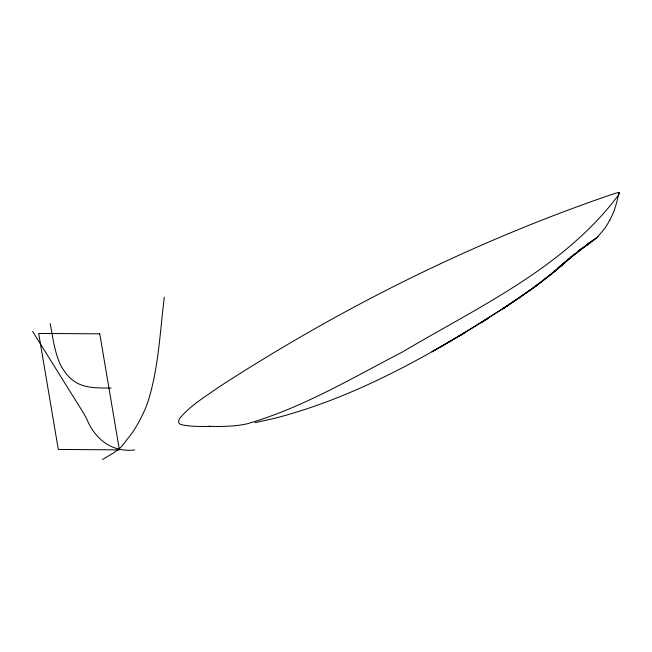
<?xml version="1.0" encoding="UTF-8"?>
<svg xmlns="http://www.w3.org/2000/svg" width="652" height="652" viewBox="0 0 652 652"><rect width="100%" height="100%" fill="white"/><g stroke="black" fill="none" stroke-linecap="round" stroke-linejoin="round"><path stroke-width="0.98" d="M164.296 297.125C159.903 332.487 158.648 368.82 147.539 402.952A89.837 49.593 -89.6 0 1 144.597 410.467L139.593 420.621A189.439 104.581 -89.6 0 1 132.674 432.203L122.136 445.911A82.07 45.306 -89.6 0 1 119.039 448.845L113.342 453.067L102.494 459.489M618.838 192.511L617.949 192.642A7.954 2.021 -9.6 0 0 616.466 193.025A24.76 6.284 -9.6 0 0 614.314 193.66L613.882 193.791A60.147 15.265 -9.6 0 0 612.627 194.19C473.825 241.55 341.77 307.32 218.795 387.101C205.486 396.571 190.938 405.112 180.262 417.704C178.371 419.57 177.588 423.653 180.791 424.509C192.495 427.345 204.801 426.098 216.741 426.489C226.977 426.367 237.328 426.106 247.344 423.743C302.283 407.916 351.99 378.127 402.431 351.998C478.739 306.652 564.958 267.467 619.082 194.231A60.147 15.265 -9.6 0 0 619.245 193.823L619.286 193.693A24.76 6.284 -9.6 0 0 619.408 193.041A7.954 2.021 -9.6 0 0 619.27 192.65L618.838 192.511L618.365 195.021M609.75 220.205L612.766 214.084A54.149 29.886 -89.6 0 0 614.534 209.561L616.58 202.805A80.449 44.409 -89.6 0 0 618.129 196.179M591.731 241.077L594.583 239.308A60.253 33.26 -89.6 0 0 597.444 237.157L604.942 228.135A113.432 62.616 -89.6 0 0 609.742 220.205M568.829 258.591L567.232 259.814L568.813 258.64M570.427 257.377L583.206 247.613L557.835 268.07L574.331 254.337C552.285 274.72 527.965 292.446 502.798 308.755C524.681 294.582 546.131 279.529 565.39 261.908L554.241 271.778L558.291 268.241L533.882 287.475L538.886 283.824L502.798 308.755M597.803 236.872L577.533 251.582M577.542 251.566L590.614 242.422L571.193 256.88M590.614 242.422L587.313 244.826L594.991 239.3M458.617 336.342L508.715 304.973L481.869 322.104L488.169 318.266C421.159 360.018 350.89 398.755 273.93 418.494L255.013 422.667M590.965 241.517L590.386 241.843M587.876 243.245L588.463 242.919M210.148 426.172L208.901 426.359M208.616 426.408L208.175 426.473M110.97 388.119C100.009 387.826 88.403 388.535 78.256 383.661A30.872 24.523 60.3 0 1 73.953 381.061L73.146 380.475A35.469 28.175 60.3 0 1 70.823 378.576A33.456 26.569 60.3 0 1 65.779 373.213L62.486 368.396A44.964 35.713 60.3 0 1 60.62 365.03C54.491 352.088 52.918 337.589 50.196 323.685M134.728 449.978C111.663 452.561 94.817 439.008 86.626 418.641A152.731 121.313 60.3 0 0 82.771 411.885L32.6 331.355M465.186 332.463L432.194 351.689L465.186 332.463M99.772 333.857L38.688 333.433L58.305 449.44L119.397 449.864L99.772 333.857"/></g></svg>
